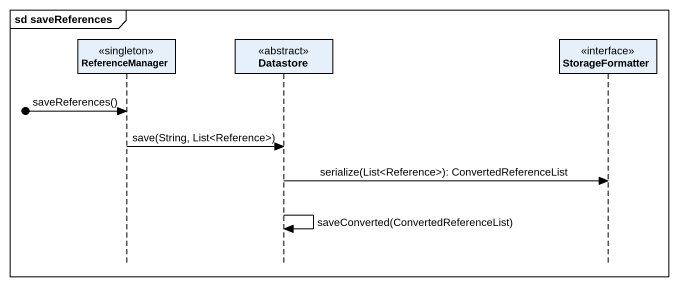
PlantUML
@startuml
mainframe sd saveReferences
hide footbox
participant ReferenceManager <<singleton>>
participant Datastore <<abstract>>
participant StorageFormatter <<interface>>

[o-> ReferenceManager : saveReferences()
ReferenceManager -> Datastore : save(String, List<Reference>)
Datastore -> StorageFormatter : serialize(List<Reference>): ConvertedReferenceList
Datastore -> Datastore : saveConverted(ConvertedReferenceList)
@enduml
